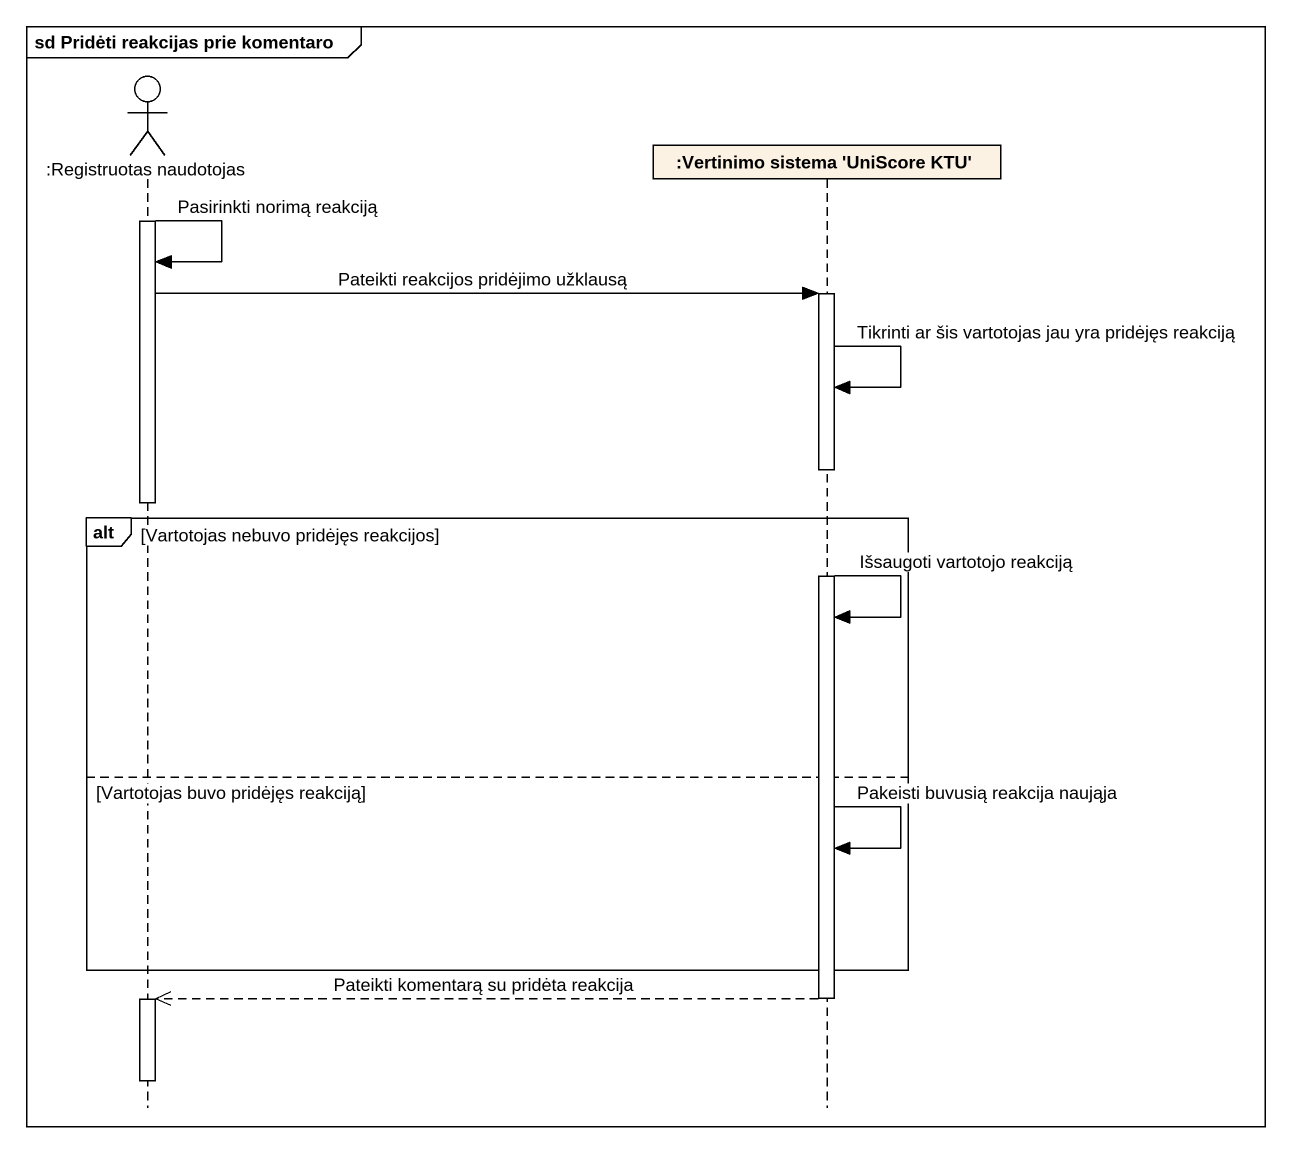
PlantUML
@startuml
mainframe sd Pridėti reakcijas prie komentaro
hide footbox
actor ":Registruotas naudotojas" as Registruotas_naudotojas
participant ":Vertinimo sistema 'UniScore KTU'" as Vertinimo_sistema_UniScore

activate Registruotas_naudotojas
Registruotas_naudotojas -> Registruotas_naudotojas : Pasirinkti norimą reakciją
Registruotas_naudotojas -> Vertinimo_sistema_UniScore : Pateikti reakcijos pridėjimo užklausą
activate Vertinimo_sistema_UniScore
Vertinimo_sistema_UniScore -> Vertinimo_sistema_UniScore : Tikrinti ar šis vartotojas jau yra pridėjęs reakciją
deactivate Registruotas_naudotojas
alt Vartotojas nebuvo pridėjęs reakcijos
  Vertinimo_sistema_UniScore -> Vertinimo_sistema_UniScore : Išsaugoti vartotojo reakciją
else Vartotojas buvo pridėjęs reakciją
  Vertinimo_sistema_UniScore -> Vertinimo_sistema_UniScore : Pakeisti buvusią reakcija naująja
end
Vertinimo_sistema_UniScore -->> Registruotas_naudotojas : Pateikti komentarą su pridėta reakcija
deactivate Vertinimo_sistema_UniScore
activate Registruotas_naudotojas
deactivate Registruotas_naudotojas
@enduml
